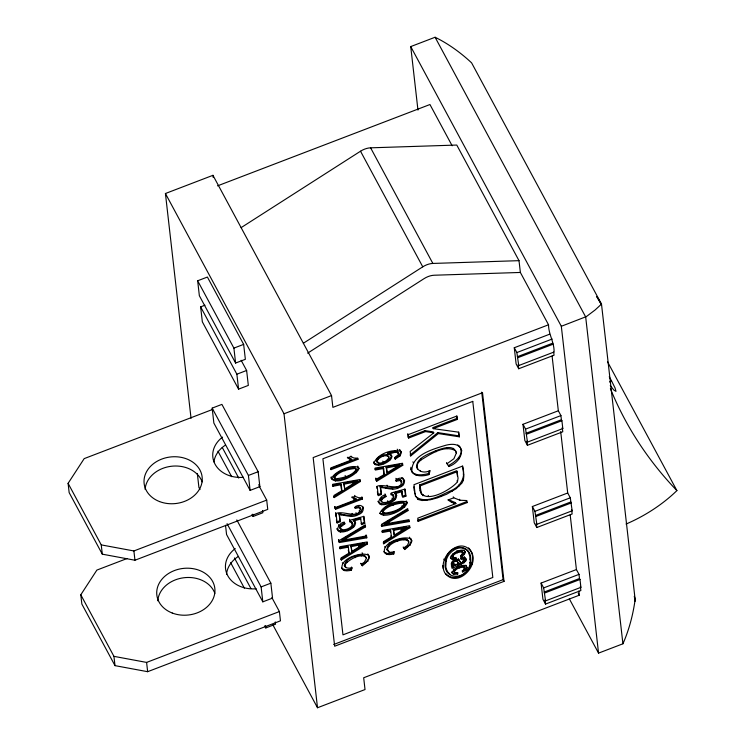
<?xml version="1.0" encoding="UTF-8"?>
<svg xmlns="http://www.w3.org/2000/svg" width="745" height="745" viewBox="0 0 745 745"><rect width="100%" height="100%" fill="white"/><g stroke="black" fill="none" stroke-linecap="round" stroke-linejoin="round"><path stroke-width="1.12" d="M464.042 549.922C465.988 552.399 462.598 554.885 460.531 555.798L461.053 556.757C463.12 555.845 466.51 553.358 464.563 550.881C459.209 546.802 441.738 560.845 455.959 558.843L456.126 557.474L453.388 557.856L451.87 555.984C453.23 552.334 458.659 550.564 462.263 551.16L463.111 553.526L460.568 555.658L461.053 556.757M465.774 565.138C467.72 567.615 464.331 570.102 462.272 571.015L462.785 571.974C464.852 571.07 468.242 568.575 466.296 566.107C460.941 562.019 443.471 576.062 457.691 574.06L457.858 572.7L455.121 573.073L453.603 571.21C454.962 567.55 460.391 565.79 463.995 566.386L464.843 568.742L462.3 570.884L462.785 571.974M362.768 506.404C362.033 517.7 346.872 515.596 338.966 513.808L340.269 521.733L337.113 522.943L336.358 519.898M337.113 522.943L336.042 513.566C342.886 509.878 359.584 520.252 360.338 508.22L358.224 507.718L355.095 508.481L355.244 506.553C364.296 501.972 366.289 512.29 357.982 514.832C352.115 518.269 345.633 515.009 339.478 514.767L338.966 513.808M367.769 553.963C371.429 558.219 365.413 563.024 361.809 564.803L362.331 565.762C386.627 547.044 339.236 553.125 342.011 568.631M402.766 477.908C408.055 489.782 386.869 488.562 380.108 486.55L381.421 494.475L378.255 495.686L377.184 486.308C382.79 482.909 404.2 492.929 400.968 480.004L398.854 479.501L395.725 480.264L396.247 481.223L400.335 480.478L401.955 481.931M396.247 481.223L396.387 479.305C405.448 474.714 407.431 485.032 399.124 487.584C393.258 491.02 386.776 487.761 380.63 487.519L380.108 486.55M410.774 538.356C413 542.909 407.673 546.662 404.218 548.562L403.185 547.044L404.731 549.531C429.027 530.812 381.636 536.894 384.411 552.39M459.19 445.855C465.849 453.584 454.906 462.328 448.36 465.56L448.881 466.519C464.815 460.717 467.366 439.857 446.022 445.193C433.217 449.049 410.691 455.018 411.929 471.734M401.434 452.541L400.037 455.903L395.232 459.125L394.72 458.156L399.516 454.944L400.912 451.582L401.434 452.541L400.186 450.166M350.038 520.234L363.97 516.341L364.771 523.381L361.623 524.582L360.468 517.961L353.167 519.963L353.679 520.932C359.807 526.035 346.984 532.07 342.225 531.939C333.685 533.029 338.882 522.45 344.339 522.096L344.842 523.81L340.307 527.367L340.707 529.471C344.888 530.719 352.953 528.028 352.46 522.897L349.824 522.021L349.517 519.265M381.235 501.199L382.287 498.973L385.985 496.552L385.472 495.593L380.937 499.15L380.714 500.23L381.85 502.214C386.031 503.462 394.096 500.78 393.602 495.639L390.967 494.773L391.181 492.976L405.112 489.083L405.923 496.123L402.775 497.325L401.611 490.704L394.31 492.715L394.831 493.674C400.95 498.778 388.136 504.812 383.377 504.682C374.828 505.771 380.024 495.192 385.491 494.838L384.969 493.879M445.622 560.454C440.854 581.175 468.009 580.923 470.086 563.164C474.854 542.444 447.689 542.705 445.622 560.454L446.134 561.423L445.799 567.01L447.326 571.881M469.704 559.97L469.909 556.617L468.372 551.747M360.254 508.807L359.816 507.261L358.671 506.768L354.583 507.522M401.434 480.972L401.229 482.136M349.889 521.062L351.938 521.928L351.938 523.996M391.032 493.814L393.081 494.68L393.081 496.747M569.32 598.822L598.552 653.123L622.922 643.792C629.087 629.888 633.092 614.56 635.14 599.501L601.494 304.1L471.604 62.859C460.838 52.793 448.35 43.713 435.099 37.25L410.728 46.581L417.964 110.102M340.81 528.773L339.571 527.488L340.148 525.84L344.32 522.85L344.842 523.81M452.532 562.643L453.714 560.706L455.744 560.017L456.946 560.64L458.846 563.825L454.422 564.868L452.532 562.643L453.733 564.626M453.053 563.611L454.236 561.665L456.732 561.013L458.846 563.825M373.524 461.919C375.638 471.715 401.192 456.517 387.959 454.217L387.437 453.249L394.99 451.2L397.783 451.833L397.96 453.575M398.193 452.513L398.482 454.534L394.776 457.486L395.232 459.125M346.229 567.485C338.36 560.948 364.016 549.354 366.447 558.312L364.324 562.205L361.297 564.235L360.785 563.276L362.331 565.762M341.489 567.671C342.849 571.853 348.064 570.996 351.37 570.204L350.848 569.245L351.528 567.019L352.05 567.979C331.199 570.102 361.856 548.655 366.447 558.312M383.889 551.43C385.249 555.612 390.464 554.764 393.77 553.973L394.45 551.738L390.361 552.324L389.151 552.213L388.639 551.253C380.76 544.716 406.416 533.113 408.847 542.071L407.487 545.256L403.697 548.003M389.151 552.213C381.421 545.675 405.494 535.189 408.847 542.071M417.479 469.117C413.456 459.088 428.543 453.994 435.49 450.809C441.627 448.751 453.919 443.573 456.359 452.969L453.891 458.743L447 463.744L446.488 462.785L448.881 466.519M410.895 467.283C410.402 476.893 422.424 476.828 428.943 474.593L430.182 470.542C420.729 475.468 411.454 467.078 421.242 459.795C430.666 454.152 444.709 444.402 455.605 450.809L456.359 452.969M354.927 521.314C354.881 528.363 342.644 533.541 337.206 529.509M395.679 493.479C397.709 500.631 381.943 507.68 378.013 501.292L378.525 502.251M388.965 457.058C387.866 461.323 378.739 465.858 376.234 460.894C377.352 456.573 386.562 451.684 388.965 457.058C385.714 453.509 377.911 457.663 376.747 461.853M357.73 466.072L358.466 467.46C356.613 474.612 336.284 483.803 331.097 477.918L331.264 476.8M331.609 478.877C332.894 471.967 354.564 462.403 358.988 468.419C357.423 475.208 334.961 486.252 331.097 477.918M406.221 500.929L407.161 502.875C405.308 510.027 384.979 519.209 379.792 513.333C383.545 504.616 398.24 499.569 406.733 501.897M374.046 462.878C377.389 453.882 392.634 448.518 401.006 451.554M452.383 556.953C453.752 553.293 459.171 551.533 462.785 552.129L463.222 552.874M454.124 572.169C455.484 568.51 460.904 566.749 464.517 567.345L464.954 568.09M387.437 453.249C400.065 455.493 377.668 468.912 373.673 462.468M459.479 560.752L460.382 562.652L461.351 562.875L463.837 561.069L463.846 559.327L461.108 559.057L461.285 557.688C475.85 558.648 455.344 567.075 451.954 568.221L451.796 566.898L453.509 565.976L451.302 564.282L453.035 565.846M471.129 551.44C480.125 565.734 457.244 588.308 445.51 573.65C459.404 587.302 481.67 560.901 468.54 547.864M598.552 653.123L561.32 326.282L586.362 316.588L595.125 309.967L601.494 304.1M462.589 552.567L462.701 551.915M464.321 567.783L464.433 567.131M471.641 552.408C460.159 533.793 434.484 560.231 446.022 574.609M355.607 469.173L354.946 467.488C347.738 468.177 337.783 470.421 333.807 476.94L335.138 478.839C342.337 478.169 352.348 475.925 356.268 469.378L355.756 468.419M403.93 502.875L404.451 503.834C400.521 510.372 390.51 512.625 383.312 513.286L381.98 511.387C385.957 504.877 395.912 502.633 403.12 501.944L403.93 502.875L403.436 504.365M334.328 477.899C338.295 471.389 348.26 469.145 355.458 468.456L356.268 469.378M382.502 512.346C386.478 505.836 396.433 503.592 403.641 502.903L404.451 503.834M415.384 496.179C425.311 505.054 441.347 494.81 451.563 490.433C461.146 485.973 466.24 476.567 462.31 466.184M463.39 480.301L463.828 476.223L462.701 466.035L413.969 484.697L415.347 495.639L418.169 499.504L422.043 500.538L430.312 499.793L437.427 497.874L446.637 494.233L456.061 488.785L461.937 483.095L463.39 480.301L462.869 479.342M457.486 481.773L458.054 478.178L456.825 470.691L419.584 484.948C418.15 508.351 450.641 490.601 457.486 481.773L456.964 480.814M351.37 570.204L352.05 567.979M393.77 553.973L393.248 553.004L393.705 551.524M428.943 474.593L428.431 473.634L429.362 470.598M446.134 561.423C447.186 551.347 462.189 541.922 468.894 552.706M452.243 566.74C456.285 563.76 465.55 564.282 465.383 557.856M259.158 486.094L266.701 500.1L267.753 509.375L134.947 560.231L102.298 554.168L69.155 492.613L68.102 483.337L84.185 458.622L212.67 409.415M271.86 597.555L279.403 611.561L280.455 620.836L147.65 671.692L115 665.639L81.857 604.074L80.795 594.799L96.878 570.083L127.116 558.508M465.727 570.074L467.404 567.662M379.699 513.352C388.173 515.698 402.924 510.567 406.649 501.916L407.161 502.875M342.784 539.231L365.013 525.905L365.534 526.864L343.296 540.2L342.178 540.442L341.657 539.482L346.136 538.561L346.649 539.52L366.559 535.906L366.782 537.816L339.347 542.537L338.603 539.65L339.347 542.537M385.184 522.999L407.413 509.664L407.934 510.632L385.705 523.958L384.578 524.21L384.057 523.251L388.536 522.32L389.048 523.288L408.958 519.665L409.182 521.575L381.747 526.296L381.226 525.337L408.66 520.615L409.182 521.575M355.598 480.907L343.659 483.188L344.181 484.148L357.432 481.531L356.911 480.572L355.598 480.907L352.813 482.9M356.119 481.875L344.73 488.981L343.659 483.188M397.998 464.675L386.059 466.947L386.581 467.916L399.832 465.299L399.311 464.331L397.998 464.675L395.213 466.668M398.519 465.634L387.13 472.74L386.059 466.947M362.713 543.356L350.774 545.638L351.295 546.597L364.547 543.98L364.026 543.021L362.713 543.356L359.928 545.349M363.234 544.325L351.845 551.43L350.774 545.638M405.112 527.125L393.174 529.397L393.695 530.365L406.947 527.749L406.425 526.78L405.112 527.125L402.328 529.118M405.634 528.084L394.245 535.189L393.174 529.397M459.376 436.821L458.855 435.862L437.855 432.612L410.169 454.999L410.691 455.959L438.377 433.571L459.376 436.821L458.846 432.202L433.217 428.645L432.696 427.686L456.871 418.429L456.611 416.157M433.776 432.864L425.535 431.588L408.651 438.051L408.13 437.091L425.022 430.619L433.264 431.895L433.776 432.864L410.178 451.451L410.691 455.959M241.119 227.635L360.515 151.216A13.27 7.534 -28.3 0 1 370.61 147.827L456.769 145.052L519.014 260.666L520.364 272.456L548.534 324.783C548.543 334.43 554.364 342.262 554.084 352.012L518.753 365.544L518.231 364.575L518.706 368.747L554.038 355.216L553.684 352.087M303.364 343.249L422.76 266.831A13.27 7.534 -28.3 0 1 432.854 263.441L519.014 260.666M307.638 353.158L424.101 278.621A13.27 7.534 -28.3 0 1 434.195 275.231L520.364 272.456M609.531 381.971L611.477 380.76L609.242 376.756M334.216 497.576L360.366 481.512L360.133 479.501L332.708 484.297L332.931 486.28L341.229 484.706L341.908 490.676L333.974 495.434L334.216 497.576L333.704 496.617L359.844 480.544L360.366 481.512M376.104 480.376L402.244 464.312L402.766 465.271L376.625 481.344L375.862 478.234L376.625 481.344M341.34 560.026L367.481 543.952L367.248 541.95L339.822 546.746L340.046 548.72L348.343 547.156L349.023 553.125L341.089 557.884L341.34 560.026L340.819 559.067L366.959 542.993L367.481 543.952M383.74 543.794L409.88 527.721L409.648 525.709L382.222 530.505L382.446 532.489L390.743 530.924L391.423 536.884L383.489 541.643L383.74 543.794L383.219 542.826L409.359 526.762L409.88 527.721M339.124 540.609L365.301 524.834L365.534 526.864M376.374 479.193L384.308 474.435L383.628 468.475L383.107 467.506L374.819 469.08M451.284 565.939L452.997 565.008M452.792 559.718L456.564 558.452M459.274 560.37C456.741 557.605 449.188 561.6 451.824 565.241M191.046 418.317L165.427 193.514L212.949 175.317L331.534 395.576L332.875 407.366L548.534 324.783M217.54 185.859L429.949 104.523L452.159 145.778M197.658 280.781L207.399 277.047L243.652 344.376L245.356 359.313L235.606 363.048L199.353 295.718L197.658 280.781L233.902 348.111L235.606 363.048M241.129 360.273L246.623 370.47L248.327 385.407L238.577 389.141L202.333 321.812L200.629 306.875L204.959 305.217M233.902 348.111L243.652 344.376M238.577 389.141L236.873 374.204L246.623 370.47M212.167 408.12L221.908 404.386L258.161 471.715L259.865 486.653L250.115 490.387L213.862 423.058L212.167 408.12L248.411 475.45L250.115 490.387M578.865 590.99L579.34 595.181L363.681 677.764L365.022 689.553L317.51 707.75L284.013 413.764L331.534 395.576M518.706 368.747L516.117 363.933L514.274 347.747L549.605 334.216M518.753 365.544L516.862 352.553L552.194 339.022M517.337 356.715L552.669 343.184M517.85 357.684L553.19 344.153M248.411 475.45L258.161 471.715M408.651 438.051L408.26 434.642L457.002 415.98L457.383 419.388L433.217 428.645M351.808 459.861L330.836 467.888L331.041 469.639L357.954 459.33L357.824 458.194L354.043 458.026L350.625 456.676L347.449 457.896L351.808 459.861L351.295 458.892L347.366 457.272M68.102 483.337L101.246 544.893L133.895 550.955L266.701 500.1M251.987 514.441L253.086 516.481L262.836 512.746L262.575 510.455M527.432 445.305L526.957 441.142L527.469 442.102L562.801 428.571L562.289 427.611L562.764 431.774L527.432 445.305L524.843 440.5L522.99 424.305L558.331 410.774L552.101 356.101M527.469 442.102L525.588 429.111L560.92 415.58L558.331 410.774M335.557 509.301L334.84 506.6L335.557 509.301L362.47 499.001L362.34 497.865L358.559 497.697L355.151 496.347L351.966 497.567L356.334 499.532L355.812 498.563L351.882 496.943M353.717 499.374L355.812 498.563M526.054 433.283L561.395 419.752L560.92 415.58M335.362 507.559L356.334 499.532M526.575 434.242L561.907 420.711L561.395 419.752M335.036 508.341L361.949 498.032L361.828 496.906L362.34 497.865M380.9 493.516L377.743 494.727L377.38 491.598M421.335 493.879L420.106 485.908L457.337 471.65M404.712 489.13L405.401 495.164L402.253 496.366L401.611 490.704M336.591 521.975L339.757 520.764M363.569 516.378L364.258 522.413L361.111 523.623L361.623 524.582M467.078 502.614L466.556 501.655L417.619 520.392L418.141 521.351L467.078 502.614L466.845 500.556L459.972 500.24L453.761 497.8L447.978 500.016L451.507 502.195L455.912 503.573L455.391 502.614L448.248 499.671M453.277 503.424L455.391 502.614M455.912 503.573L417.777 518.175L418.141 521.351M270.854 583.177L272.558 598.114L262.817 601.848L261.113 586.911L270.854 583.177L236.808 519.936M571.778 510.874L572.132 513.994L536.8 527.525L534.212 522.72L532.358 506.525L567.699 492.994L560.696 431.523M570.288 497.8L572.169 510.791L536.838 524.322L534.947 511.331L570.288 497.8L567.699 492.994M80.795 594.799L113.938 656.354L146.597 662.417L279.403 611.561M535.422 515.503L570.763 501.972M535.944 516.462L571.275 502.931M264.689 625.902L265.788 627.942L275.538 624.208L275.268 621.917M458.324 562.857L457.449 563.201L457.97 564.161M333.723 644.49L503.08 579.638L481.717 392.131M504.011 581.37L334.654 646.222L313.161 457.57L482.518 392.717L504.011 581.37L503.08 579.638M545.517 604.083L545.042 599.921L545.564 600.88L580.895 587.349L580.383 586.389L580.849 590.552L545.517 604.083L542.928 599.278L541.084 583.084L576.416 569.553L570.186 514.879M545.564 600.88L543.673 587.898L579.005 574.367L576.416 569.553M544.148 592.061L579.48 578.53L579.005 574.367M544.669 593.02L580.001 579.489L579.48 578.53M387.959 454.217L395.511 452.159L398.026 452.513L398.715 453.472M394.831 493.674L402.132 491.672M353.679 520.932L360.98 518.92M460.764 556.729L462.617 556.385M385.705 523.958L389.048 523.288M343.296 540.2L346.649 539.52M428.431 473.634C423.216 474.705 416.734 476.185 412.302 472.321M393.248 553.004L387.847 553.61L384.383 552.287M350.848 569.245L345.447 569.851L341.983 568.519M383.628 468.475L375.331 470.039L375.108 468.056L402.533 463.269L402.766 465.271M341.229 484.706L340.707 483.747L332.419 485.312L332.931 486.28M390.743 530.924L390.222 529.956L381.934 531.53L382.446 532.489M338.826 541.578L366.261 536.856L366.782 537.816M451.87 555.984L453.5 556.915M464.033 559.989L462.794 557.921L460.587 558.089L461.108 559.057M450.362 557.716L452.373 558.359L455.446 557.875L455.959 558.843M451.805 572.477L453.202 573.501L457.179 573.101L457.691 574.06M335.38 478.039L333.807 476.94M383.554 512.486L381.98 511.387M453.221 563.667L453.91 563.909M421.53 493.935L423.672 495.267M377.408 461.965L376.234 460.894M381.962 501.525L380.714 500.23M394.31 492.715L395.064 493.05M353.167 519.963L354.536 520.736M399.246 449.58L399.776 449.822M350.867 456.145L351.677 456.527M449.989 574.33L446.814 570.921M458.473 559.076L459.87 561.693L461.351 562.875M610.267 385.575L613.871 390.119L615.994 391.367L615.053 387.968L611.477 380.76M601.466 304.249L596.698 296.463L601.289 304.491M457.188 561.143L457.598 561.842M435.099 37.25L585.682 316.951L622.922 643.792M607.548 361.791L676.898 490.601A100.249 56.909 -28.3 0 1 626.051 524.052M410.728 46.581L561.32 326.282M514.274 347.747L516.862 352.553M571.657 509.831L572.169 510.791M522.99 424.305L525.588 429.111M370.61 147.827L432.854 263.441M360.515 151.216L422.76 266.831M532.358 506.525L534.947 511.331M578.25 593.169L579.34 595.181M536.838 524.322L536.325 523.363L536.8 527.525M456.871 418.429L457.383 419.388M541.084 583.084L543.673 587.898M461.36 449.952L461.881 450.921M457.812 444.867L458.333 445.827M453.286 448.322L453.798 449.282M458.492 457.756L459.013 458.715M463.194 473.978L463.716 474.938M446.562 447.745L447.084 448.704M437.855 432.612L438.377 433.571M459.06 484.874L459.581 485.833M425.022 430.619L425.535 431.588M435.49 450.809L436.011 451.768M459.451 499.28L459.972 500.24M451.563 490.433L452.075 491.393M453.239 496.831L453.761 497.8M450.986 501.236L451.507 502.195M407.748 433.683L408.26 434.642M420.729 458.836L421.242 459.795M440.509 495.621L441.031 496.589M471.492 563.267L472.004 564.226M464.666 551.114L465.178 552.073M469.564 562.205L470.086 563.164M420.031 470.44L420.553 471.399M463.772 553.498L464.284 554.457M416.408 466.798L416.93 467.767M461.239 550.853L461.76 551.812M465.504 558.461L466.016 559.421M464.2 556.534L464.722 557.493M412.916 461.816L413.428 462.775M462.114 553.256L462.636 554.215M465.029 560.566L465.541 561.525M462.794 557.921L463.315 558.88M466.398 566.33L466.919 567.299M428.17 495.406L428.682 496.366M462.822 560.799L463.343 561.758M463.427 562.056L463.949 563.024M456.909 550.518L457.43 551.486M415.729 474.351L416.241 475.31M457.095 551.803L457.616 552.762M465.504 568.714L466.025 569.674M419.584 484.948L420.106 485.908M410.895 468.978L411.417 469.937M462.98 566.07L463.492 567.038M463.846 568.472L464.368 569.431M459.125 560.193L459.637 561.153M426.289 499.439L426.801 500.398M458.138 558.778L458.659 559.737M460.494 563.369L461.015 564.328M420.217 490.433L420.729 491.402M422.462 494.829L422.983 495.798M397.197 449.198L397.709 450.157M452.988 553.991L453.509 554.95M399.516 454.944L400.037 455.903M454.357 558.955L454.878 559.914M458.827 567.019L459.348 567.979M457.3 564.589L457.821 565.548M452.867 556.888L453.388 557.856M454.58 560.277L455.093 561.236M394.99 451.2L395.511 452.159M454.767 563.937L455.288 564.896M451.461 558.275L451.982 559.244M453.007 561.302L453.528 562.261M417.647 498.545L418.169 499.504M414.509 493.05L415.03 494.01M454.72 569.208L455.242 570.167M453.09 566.284L453.612 567.243M453.221 568.808L453.742 569.767M455.121 573.073L453.603 571.21M391.395 455.316L391.917 456.285M390.268 453.742L390.79 454.701M404.153 479.994L404.665 480.953M401.834 477.526L402.356 478.486M453.202 573.501L453.714 574.46M451.628 571.937L452.15 572.896M394.105 465.523L394.617 466.482M443.797 559.095L444.309 560.054M389.365 459.171L389.877 460.131M386.664 454.711L387.176 455.679M399.814 479.51L400.335 480.478M402.253 484.148L402.775 485.107M405.401 495.164L405.923 496.123M395.865 478.337L396.387 479.305M382.334 455.493L382.846 456.452M397.234 487.239L397.746 488.199M382.772 461.146L383.284 462.114M383.172 462.85L383.694 463.818M404.19 506.19L404.712 507.149M401.453 501.757L401.974 502.717M377.762 458.166L378.283 459.125M396.303 494.745L396.824 495.704M401.955 505.818L402.477 506.777M378.106 462.086L378.618 463.055M392.224 488.245L392.745 489.204M383.787 473.475L384.308 474.435M378.227 464.088L378.749 465.048M393.351 495.388L393.863 496.347M392.494 494.168L393.006 495.127M387 485.172L387.521 486.131M394.31 498.74L394.822 499.699M374.819 463.697L375.331 464.666M392.01 498.163L392.531 499.131M385.584 487.323L386.096 488.292M392.634 504.3L393.155 505.259M411.37 539.985L411.883 540.945M409.415 537.182L409.936 538.141M381.989 486.606L382.502 487.565M387.651 500.742L388.173 501.702M393.481 511.768L393.993 512.728M388.117 502.484L388.639 503.443M401.22 527.963L401.732 528.931M409.787 544.278L410.309 545.238M406.919 539.082L407.44 540.05M400.987 529.918L401.499 530.878M381.766 498.014L382.287 498.973M403.231 538.765L403.743 539.734M357.954 459.33L357.432 458.371L330.519 468.67L331.041 469.639M383.973 508.463L384.485 509.422M381.226 503.75L381.738 504.71M404.218 548.562L404.731 549.531M384.467 512.523L384.979 513.482M388.369 520.82L388.881 521.779M358.466 467.46L358.988 468.419M383.154 514.506L383.666 515.466M397.141 540.451L397.653 541.419M390.901 535.925L391.423 536.884M348.865 458.138L349.386 459.097M356.017 471.734L356.538 472.693M353.279 467.301L353.8 468.26M389.244 542.388L389.756 543.347M389.02 544.865L389.533 545.834M361.949 498.032L362.47 499.001M351.705 481.754L352.217 482.713M344.46 469.844L344.972 470.812M386.646 549.251L387.158 550.21M384.718 546.504L385.24 547.473M363.001 507.252L363.523 508.211M345.103 475.534L345.624 476.493M345.298 477.321L345.82 478.281M386.264 553.405L386.785 554.364M354.629 495.388L355.151 496.347M360.291 508.23L360.803 509.189M358.671 506.768L359.183 507.727M361.111 511.405L361.632 512.364M353.391 497.809L353.903 498.768M359.22 510.623L359.733 511.592M364.258 522.413L364.771 523.381M335.79 474.006L336.312 474.975M355.961 512.681L356.483 513.64M356.082 514.488L356.604 515.456M366.559 535.906L366.046 534.938L366.261 536.856M341.387 489.716L341.908 490.676M334.971 480.05L335.492 481.019M352.05 513.389L352.562 514.348M355.16 521.994L355.682 522.962M351.081 515.493L351.593 516.462M352.199 522.636L352.72 523.595M351.342 521.416L351.863 522.385M353.158 525.998L353.679 526.957M368.961 556.226L369.483 557.186M344.432 514.581L344.954 515.54M358.82 544.204L359.332 545.163M367.387 560.51L367.909 561.469M364.519 555.323L365.041 556.282M358.578 546.15L359.099 547.109M362.107 552.781L362.629 553.74M340.838 513.854L341.359 514.823M360.822 555.006L361.344 555.966M346.974 529.742L347.487 530.701M165.427 193.514L284.013 413.764M335.52 512.597L336.042 513.566M340.623 525.272L341.135 526.231M341.573 528.95L342.095 529.909M345.959 537.061L346.481 538.02M338.491 524.676L339.012 525.644M339.571 527.488L340.083 528.447M354.732 556.692L355.253 557.651M340.074 531.008L340.595 531.967M348.343 547.156L347.822 546.197L339.534 547.761L340.046 548.72M336.861 528.55L337.383 529.509M349.023 553.125L348.278 550.173M346.611 561.106L347.133 562.065M344.237 565.483L344.758 566.451M342.318 562.745L342.83 563.704M343.864 569.636L344.386 570.596M200.629 306.875L236.873 374.204M258.766 484.613L259.865 486.653M222.28 447.484L238.754 478.085M217.94 451.191L231.667 476.698M227.057 523.661L261.113 586.911M262.817 601.848L226.564 534.519L225.521 525.327M200.023 489.539L198.924 487.491L197.35 473.652M272.828 624.766L317.51 707.75M234.424 557.921L250.907 588.522M230.633 562.652L244.369 588.159M385.491 494.838L385.985 496.552M455.744 560.017L455.987 561.004M635.196 600.302L634.358 596.372L635.103 601.336M456.573 560.212L456.732 561.013M442.875 565.576L443.256 568.547M561.907 420.711L562.801 428.571M580.001 579.489L580.895 587.349M458.436 432.165L458.855 435.862M457.067 472.851L457.439 476.092M407.878 434.819L408.13 437.091M413.801 486.839L414.276 490.974M407.934 510.632L407.701 508.602L381.524 524.368L381.747 526.296M386.581 467.916L387.13 472.74M393.695 530.365L394.245 535.189M383.107 467.506L383.675 472.479M390.222 529.956L390.454 531.949M380.63 487.519L381.421 494.475M376.793 486.392L377.026 488.469M344.181 484.148L344.73 488.981M351.295 546.597L351.845 551.43M340.707 483.747L341.275 488.72M339.478 514.767L340.269 521.733M335.641 513.64L335.995 516.769M252.825 514.18L253.086 516.481M265.527 625.642L265.788 627.942M212.949 175.317L213.191 177.459M133.895 550.955L134.947 560.231M146.597 662.417L147.65 671.692M101.246 544.893L102.298 554.168M113.938 656.354L115 665.639M676.898 490.601A988.466 561.134 -28.3 0 1 610.388 388.639M145.107 489.344A29.195 23.44 -6.5 0 1 170.931 466.314A29.195 23.44 -6.5 0 1 202.165 481.885M243.494 477.312A29.195 23.44 -6.5 0 1 214.914 463.949A29.195 23.44 -6.5 0 1 222.55 437.11M213.936 461.891A29.195 23.44 -6.5 0 1 225.428 445.119M157.8 600.805A29.195 23.44 -6.5 0 1 183.633 577.775A29.195 23.44 -6.5 0 1 214.867 593.346M226.527 574.497A29.195 23.44 -6.5 0 1 238.121 556.58M256.196 588.774A29.195 23.44 -6.5 0 1 227.607 575.41A29.195 23.44 -6.5 0 1 235.252 548.571M472.768 401.387L322.902 458.78L342.961 634.852L492.827 577.468L472.768 401.387M159.57 501.581A29.195 23.44 -6.5 0 0 202.23 478.15A29.195 23.44 -6.5 0 0 157.586 461.006A29.195 23.44 -6.5 0 0 159.57 501.581M172.272 613.042A29.195 23.44 -6.5 0 0 214.933 589.612A29.195 23.44 -6.5 0 0 170.279 572.467A29.195 23.44 -6.5 0 0 172.272 613.042"/></g></svg>
